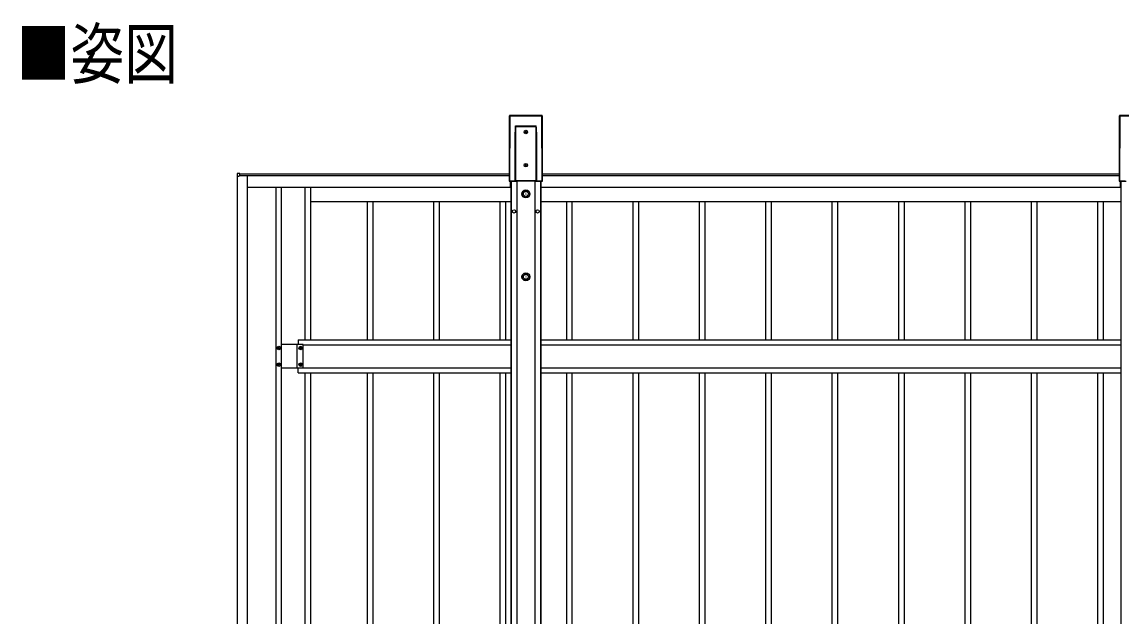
# Model space of a CAD drawing. Units: millimetres, scale not verified. Extents: x -12615 to 12615, y -8910 to 8910.
# Drawn here: x -5034 to -1724, y 725 to 2516 of the extents above; entities that cross this region are included whole.
import ezdxf
from ezdxf.enums import TextEntityAlignment as Align

# ---------------------------------------------------------------- set-up
doc = ezdxf.new("R2010")
doc.units = ezdxf.units.MM
doc.header["$LTSCALE"] = 50
doc.layers.add('0-2_USER1', color=3, linetype='Continuous')
doc.layers.add('0-6_YKK_A1', color=4, linetype='Continuous')
doc.styles.add('ＭＳ ゴシック', font='')
doc.styles.get('ＭＳ ゴシック').set_extended_font_data('MS Gothic')

msp = doc.modelspace()

# ---------------------------------------------------------------- linework, layer by layer
at = {"layer": '0-6_YKK_A1'}
for p, q in [((-3566.11, 2233.5), (-3566.74, 2036.36)), ((-3566.26, 2036.84), (-3565.63, 2233.02)), ((-3565.63, 2233.02), (-3566.11, 2233.5)), ((-3566.11, 2233.5), (-3566.11, 2233.5)), ((-3565.13, 2232.99), (-3565.76, 2036.81)), ((-3468.1, 2234), (-3565.61, 2234)), ((-3565.61, 2234), (-3565.13, 2233.52)), ((-3468.1, 2234), (-3565.61, 2234)), ((-3565.61, 2234), (-3565.61, 2234)), ((-3565.13, 2233.52), (-3468.58, 2233.52)), ((-3565.13, 2233.52), (-3565.13, 2232.99)), ((-3468.58, 2232.99), (-3565.13, 2232.99)), ((-3468.58, 2233.52), (-3468.1, 2234)), ((-3468.58, 2233.52), (-3468.58, 2232.99)), ((-3467.95, 2036.81), (-3468.58, 2232.99)), ((-3468.1, 2234), (-3468.1, 2234)), ((-3467.6, 2233.5), (-3468.08, 2233.02)), ((-3468.08, 2233.02), (-3467.45, 2036.84)), ((-3466.97, 2036.36), (-3467.6, 2233.5)), ((-3466.97, 2036.36), (-3467.6, 2233.5)), ((-3467.6, 2233.5), (-3467.6, 2233.5)), ((-1729.11, 2233.5), (-1729.74, 2036.36)), ((-1729.26, 2036.84), (-1728.63, 2233.02)), ((-1728.63, 2233.02), (-1729.11, 2233.5)), ((-1729.11, 2233.5), (-1729.11, 2233.5)), ((-1728.13, 2232.99), (-1728.76, 2036.81)), ((-1631.1, 2234), (-1728.61, 2234)), ((-1728.61, 2234), (-1728.13, 2233.52)), ((-1631.1, 2234), (-1728.61, 2234)), ((-1728.61, 2234), (-1728.61, 2234)), ((-1728.13, 2233.52), (-1631.58, 2233.52)), ((-1728.13, 2233.52), (-1728.13, 2232.99)), ((-1631.58, 2232.99), (-1728.13, 2232.99)), ((-3485.8, 2200.3), (-3547.92, 2200.3)), ((-3547.92, 2200.3), (-3547.92, 2037.37)), ((-3547.91, 2202.91), (-3485.8, 2202.91)), ((-3516.38, 2185.77), (-3516.38, 2186.73)), ((-3485.8, 2037.37), (-3485.8, 2200.3)), ((-3549.39, 2036.92), (-3548.92, 2183.7)), ((-3548.42, 2183.68), (-3548.89, 2036.9)), ((-3548.42, 2037.37), (-3548.42, 2183.68)), ((-3485.3, 2183.68), (-3485.3, 2037.37)), ((-3484.83, 2036.9), (-3485.3, 2183.68)), ((-3484.8, 2183.7), (-3484.33, 2036.92)), ((-3516.38, 2085.77), (-3516.38, 2086.73)), ((-4378.36, 2059.69), (-4385.89, 2059.23)), ((-4379.86, 2051.49), (-4379.86, 2052.69)), ((-4354.86, 2052.68), (-4379.86, 2052.68)), ((-4379.36, 2052.68), (-4379.36, 2052.99)), ((-4378.36, 2059.19), (-4378.36, 2059.69)), ((-4378.36, 2053.29), (-4378.36, 2059.19)), ((-4378.36, 2058.18), (-3566.67, 2058.18)), ((-4378.36, 2053.18), (-3566.69, 2053.18)), ((-4376.36, 2053.15), (-3566.69, 2053.15)), ((-4376.36, 2053.15), (-4376.36, 2052.68)), ((-4354.86, -1024.24), (-4354.86, 2052.68)), ((-3467.04, 2058.18), (-1729.67, 2058.18)), ((-3467.03, 2053.18), (-1729.69, 2053.18)), ((-3467.03, 2053.15), (-1729.69, 2053.15)), ((-4385.89, 2051.49), (-4380.18, 2051.49)), ((-4384.86, -1057.54), (-4384.86, 2051.49)), ((-4380.18, 2051.49), (-4379.86, 2051.49)), ((-3566.74, 2036.36), (-3566.74, 2036.36)), ((-3565.76, 2036.34), (-3566.24, 2035.86)), ((-3566.24, 2035.86), (-3545.49, 2035.86)), ((-3566.24, 2035.86), (-3545.49, 2035.86)), ((-3566.24, 2035.86), (-3566.24, 2035.86)), ((-3565.76, 2036.81), (-3549.38, 2036.81)), ((-3565.76, 2036.81), (-3565.76, 2036.34)), ((-3548.45, 2036.34), (-3565.76, 2036.34)), ((-3562.86, 2018.18), (-3562.86, 2035.86)), ((-3562.86, 2018.18), (-3562.86, 2035.86)), ((-3562.86, 2033.18), (-3561.86, 2033.18)), ((-3561.86, 2035.86), (-3561.86, -657.26)), ((-3560.66, 2035.86), (-3560.66, -657.26)), ((-3548.89, 2036.9), (-3548.42, 2037.37)), ((-3547.92, 2036.87), (-3548.45, 2036.34)), ((-3547.92, 2037.37), (-3485.8, 2037.37)), ((-3547.92, 2037.37), (-3547.92, 2036.87)), ((-3485.8, 2036.87), (-3547.92, 2036.87)), ((-3545.49, 2035.86), (-3545.23, 2036.74)), ((-3545.23, 2036.74), (-3488.36, 2036.74)), ((-3544.36, 2036.74), (-3544.36, -539.09)), ((-3489.36, 2036.74), (-3489.36, -539.09)), ((-3488.36, 2036.74), (-3488.11, 2035.86)), ((-3488.11, 2035.86), (-3467.47, 2035.86)), ((-3488.1, 2035.86), (-3467.47, 2035.86)), ((-3485.8, 2037.37), (-3485.8, 2036.87)), ((-3485.27, 2036.34), (-3485.8, 2036.87)), ((-3485.3, 2037.37), (-3484.83, 2036.9)), ((-3467.95, 2036.34), (-3485.27, 2036.34)), ((-3484.33, 2036.81), (-3467.95, 2036.81)), ((-3473.06, 2035.86), (-3473.06, -657.26)), ((-3471.86, 2035.86), (-3471.86, -657.26)), ((-3471.86, 2033.18), (-3470.86, 2033.18)), ((-3470.86, 2018.18), (-3470.86, 2035.86)), ((-3470.86, 2018.18), (-3470.86, 2035.86)), ((-3467.95, 2036.34), (-3467.95, 2036.81)), ((-3467.47, 2035.86), (-3467.95, 2036.34)), ((-3467.47, 2035.86), (-3467.47, 2035.86)), ((-3467.45, 2036.84), (-3466.97, 2036.36)), ((-3466.97, 2036.36), (-3466.97, 2036.36)), ((-1729.74, 2036.36), (-1729.74, 2036.36)), ((-1728.76, 2036.34), (-1729.24, 2035.86)), ((-1729.24, 2035.86), (-1708.49, 2035.86)), ((-1729.24, 2035.86), (-1708.49, 2035.86)), ((-1729.24, 2035.86), (-1729.24, 2035.86)), ((-1728.76, 2036.81), (-1712.38, 2036.81)), ((-1728.76, 2036.81), (-1728.76, 2036.34)), ((-1711.45, 2036.34), (-1728.76, 2036.34)), ((-1725.86, 2018.18), (-1725.86, 2035.86)), ((-1725.86, 2018.18), (-1725.86, 2035.86)), ((-1725.86, 2033.18), (-1724.86, 2033.18)), ((-1724.86, 2035.86), (-1724.86, -657.26)), ((-4354.86, 2018.18), (-3562.86, 2018.18)), ((-4269.86, 2018.18), (-4269.86, -1024.24)), ((-4253.86, 2018.18), (-4253.86, -1024.24)), ((-4182.86, 2018.18), (-4182.86, 1558.18)), ((-4165.86, 2018.18), (-4165.86, 1558.18)), ((-3470.86, 2018.18), (-1724.86, 2018.18)), ((-4165.86, 1975.18), (-3978.76, 1975.18)), ((-3993.86, 1558.18), (-3993.86, 1975.18)), ((-3993.86, 1975.18), (-3778.76, 1975.18)), ((-3976.86, 1558.18), (-3976.86, 1975.18)), ((-3793.86, 1558.18), (-3793.86, 1975.18)), ((-3793.86, 1975.18), (-3578.76, 1975.18)), ((-3776.86, 1558.18), (-3776.86, 1975.18)), ((-3593.86, 1558.18), (-3593.86, 1975.18)), ((-3593.86, 1975.18), (-3561.86, 1975.18)), ((-3576.86, 1558.18), (-3576.86, 1975.18)), ((-3471.86, 1975.18), (-3378.76, 1975.18)), ((-3393.86, 1558.18), (-3393.86, 1975.18)), ((-3393.86, 1975.18), (-3178.76, 1975.18)), ((-3376.86, 1558.18), (-3376.86, 1975.18)), ((-3193.86, 1558.18), (-3193.86, 1975.18)), ((-3193.86, 1975.18), (-2978.76, 1975.18)), ((-3176.86, 1558.18), (-3176.86, 1975.18)), ((-2993.86, 1558.18), (-2993.86, 1975.18)), ((-2993.86, 1975.18), (-2778.76, 1975.18)), ((-2976.86, 1558.18), (-2976.86, 1975.18)), ((-2793.86, 1558.18), (-2793.86, 1975.18)), ((-2793.86, 1975.18), (-2578.76, 1975.18)), ((-2776.86, 1558.18), (-2776.86, 1975.18)), ((-2593.86, 1558.18), (-2593.86, 1975.18)), ((-2593.86, 1975.18), (-2378.76, 1975.18)), ((-2576.86, 1558.18), (-2576.86, 1975.18)), ((-2393.86, 1558.18), (-2393.86, 1975.18)), ((-2393.86, 1975.18), (-2178.76, 1975.18)), ((-2376.86, 1558.18), (-2376.86, 1975.18)), ((-2193.86, 1558.18), (-2193.86, 1975.18)), ((-2193.86, 1975.18), (-1978.76, 1975.18)), ((-2176.86, 1558.18), (-2176.86, 1975.18)), ((-1993.86, 1558.18), (-1993.86, 1975.18)), ((-1993.86, 1975.18), (-1778.76, 1975.18)), ((-1976.86, 1558.18), (-1976.86, 1975.18)), ((-1793.86, 1558.18), (-1793.86, 1975.18)), ((-1793.86, 1975.18), (-1724.86, 1975.18)), ((-1776.86, 1558.18), (-1776.86, 1975.18)), ((-4202.86, 1558.18), (-4202.86, 1543.68)), ((-4202.86, 1558.18), (-3561.86, 1558.18)), ((-3471.86, 1558.18), (-1724.86, 1558.18)), ((-4261.34, 1534.62), (-4261.34, 1535.58)), ((-4187.86, 1543.68), (-4253.86, 1543.68)), ((-4187.86, 1543.68), (-4253.86, 1543.68)), ((-4205.36, 1472.68), (-4205.36, 1543.68)), ((-4205.36, 1472.68), (-4205.36, 1543.68)), ((-4195.34, 1534.62), (-4195.34, 1535.58)), ((-4187.86, 1472.68), (-4187.86, 1543.68)), ((-4187.86, 1472.68), (-4187.86, 1543.68)), ((-4187.86, 1543.18), (-3561.86, 1543.18)), ((-3471.86, 1543.18), (-1724.86, 1543.18)), ((-4261.34, 1484.62), (-4261.34, 1485.58)), ((-4187.86, 1472.68), (-4253.86, 1472.68)), ((-4187.86, 1472.68), (-4253.86, 1472.68)), ((-4202.86, 1458.18), (-4202.86, 1472.68)), ((-4202.86, 1458.18), (-3561.86, 1458.18)), ((-4195.34, 1484.62), (-4195.34, 1485.58)), ((-4187.86, 1473.18), (-3561.86, 1473.18)), ((-4182.86, 1458.18), (-4182.86, -464.24)), ((-4165.86, 1458.18), (-4165.86, -464.24)), ((-3993.86, -464.24), (-3993.86, 1458.18)), ((-3976.86, -464.24), (-3976.86, 1458.18)), ((-3793.86, -464.24), (-3793.86, 1458.18)), ((-3776.86, -464.24), (-3776.86, 1458.18)), ((-3593.86, -464.24), (-3593.86, 1458.18)), ((-3576.86, -464.24), (-3576.86, 1458.18)), ((-3471.86, 1473.18), (-1724.86, 1473.18)), ((-3471.86, 1458.18), (-1724.86, 1458.18)), ((-3393.86, -464.24), (-3393.86, 1458.18)), ((-3376.86, -464.24), (-3376.86, 1458.18)), ((-3193.86, -464.24), (-3193.86, 1458.18)), ((-3176.86, -464.24), (-3176.86, 1458.18)), ((-2993.86, -464.24), (-2993.86, 1458.18)), ((-2976.86, -464.24), (-2976.86, 1458.18)), ((-2793.86, -464.24), (-2793.86, 1458.18)), ((-2776.86, -464.24), (-2776.86, 1458.18)), ((-2593.86, -464.24), (-2593.86, 1458.18)), ((-2576.86, -464.24), (-2576.86, 1458.18)), ((-2393.86, -464.24), (-2393.86, 1458.18)), ((-2376.86, -464.24), (-2376.86, 1458.18)), ((-2193.86, -464.24), (-2193.86, 1458.18)), ((-2176.86, -464.24), (-2176.86, 1458.18)), ((-1993.86, -464.24), (-1993.86, 1458.18)), ((-1976.86, -464.24), (-1976.86, 1458.18)), ((-1793.86, -464.24), (-1793.86, 1458.18)), ((-1776.86, -464.24), (-1776.86, 1458.18))]:
    msp.add_line(p, q, dxfattribs=at)
for points in [[(-3566.11, 2233.5), (-3566.74, 2036.36), (-3566.26, 2036.84)], [(-1729.11, 2233.5), (-1729.74, 2036.36), (-1729.26, 2036.84)], [(-3548.28, 2200.32), (-3548, 2202.3), (-3547.92, 2202.87), (-3547.91, 2202.91)], [(-3547.92, 2200.3), (-3547.94, 2200.3), (-3547.96, 2200.3), (-3547.99, 2200.3), (-3548.01, 2200.3), (-3548.03, 2200.3), (-3548.06, 2200.3), (-3548.08, 2200.3), (-3548.1, 2200.3)], [(-3518.3, 2184.81), (-3519.26, 2184.81), (-3519.26, 2183.85), (-3518.3, 2183.85)], [(-3516.38, 2186.73), (-3517.34, 2186.73), (-3517.34, 2185.77)], [(-3515.42, 2183.85), (-3514.46, 2183.85), (-3514.46, 2184.81), (-3515.42, 2184.81)], [(-3485.62, 2200.3), (-3485.76, 2202.29), (-3485.8, 2202.87), (-3485.8, 2202.91)], [(-3485.8, 2200.3), (-3485.77, 2200.3), (-3485.75, 2200.3), (-3485.73, 2200.3), (-3485.71, 2200.3), (-3485.68, 2200.3), (-3485.66, 2200.3), (-3485.64, 2200.3), (-3485.62, 2200.3)], [(-3517.34, 2182.89), (-3517.34, 2181.93), (-3516.38, 2181.93), (-3516.38, 2182.89)], [(-3516.38, 2086.73), (-3517.34, 2086.73), (-3517.34, 2085.77)], [(-4386.36, 2058.73), (-4386.36, 2051.49), (-4385.89, 2051.49)], [(-4379.56, 2052.99), (-4378.36, 2052.99), (-4378.36, 2053.29)], [(-3518.3, 2084.81), (-3519.26, 2084.81), (-3519.26, 2083.85), (-3518.3, 2083.85)], [(-3517.34, 2082.89), (-3517.34, 2081.93), (-3516.38, 2081.93), (-3516.38, 2082.89)], [(-3515.42, 2083.85), (-3514.46, 2083.85), (-3514.46, 2084.81), (-3515.42, 2084.81)], [(-3547.92, 2037.37), (-3548.01, 2037.37), (-3548.1, 2037.37), (-3548.19, 2037.37), (-3548.26, 2037.37), (-3548.32, 2037.37), (-3548.37, 2037.37), (-3548.4, 2037.37), (-3548.42, 2037.37)], [(-3485.8, 2037.37), (-3485.7, 2037.37), (-3485.61, 2037.37), (-3485.53, 2037.37), (-3485.46, 2037.37), (-3485.39, 2037.37), (-3485.35, 2037.37), (-3485.31, 2037.37), (-3485.3, 2037.37)], [(-4262.3, 1532.7), (-4263.26, 1532.7), (-4263.26, 1533.66), (-4262.3, 1533.66)], [(-4261.34, 1535.58), (-4260.38, 1535.58), (-4260.38, 1534.62)], [(-4260.38, 1531.74), (-4260.38, 1530.78), (-4261.34, 1530.78), (-4261.34, 1531.74)], [(-4259.42, 1533.66), (-4258.46, 1533.66), (-4258.46, 1532.7), (-4259.42, 1532.7)], [(-4196.3, 1532.7), (-4197.26, 1532.7), (-4197.26, 1533.66), (-4196.3, 1533.66)], [(-4195.34, 1535.58), (-4194.38, 1535.58), (-4194.38, 1534.62)], [(-4194.38, 1531.74), (-4194.38, 1530.78), (-4195.34, 1530.78), (-4195.34, 1531.74)], [(-4193.42, 1533.66), (-4192.46, 1533.66), (-4192.46, 1532.7), (-4193.42, 1532.7)], [(-4262.3, 1482.7), (-4263.26, 1482.7), (-4263.26, 1483.66), (-4262.3, 1483.66)], [(-4261.34, 1485.58), (-4260.38, 1485.58), (-4260.38, 1484.62)], [(-4260.38, 1481.74), (-4260.38, 1480.78), (-4261.34, 1480.78), (-4261.34, 1481.74)], [(-4259.42, 1483.66), (-4258.46, 1483.66), (-4258.46, 1482.7), (-4259.42, 1482.7)], [(-4196.3, 1482.7), (-4197.26, 1482.7), (-4197.26, 1483.66), (-4196.3, 1483.66)], [(-4195.34, 1485.58), (-4194.38, 1485.58), (-4194.38, 1484.62)], [(-4194.38, 1481.74), (-4194.38, 1480.78), (-4195.34, 1480.78), (-4195.34, 1481.74)], [(-4193.42, 1483.66), (-4192.46, 1483.66), (-4192.46, 1482.7), (-4193.42, 1482.7)]]:
    msp.add_lwpolyline(points, dxfattribs=at)
for centre, radius in [((-3516.86, 2184.33), 5.3), ((-3516.86, 2084.33), 5.3), ((-3516.8, 1997.83), 12), ((-3516.8, 1997.83), 10.88), ((-3516.8, 1997.83), 7.48), ((-3516.8, 1997.83), 0.5), ((-3552.36, 1945.18), 5), ((-3481.36, 1945.18), 5), ((-3516.8, 1747.83), 12), ((-3516.8, 1747.83), 10.88), ((-3516.8, 1747.83), 7.48), ((-3516.8, 1747.83), 0.5), ((-4260.86, 1533.18), 5.3), ((-4194.86, 1533.18), 5.3), ((-4260.86, 1483.18), 5.3), ((-4194.86, 1483.18), 5.3)]:
    msp.add_circle(centre, radius, dxfattribs=at)
for centre, radius, start, end in [((-3565.61, 2233.5), 0.5, 90, 179.81634), ((-3565.61, 2233.5), 0.501, 90.24971, 179.75029), ((-3565.13, 2233.02), 0.501, 90.24971, 179.75029), ((-3565.24, 2235.75), 2.76, 261.80183, 272.1952), ((-3468.48, 2235.75), 2.76, 267.8048, 278.19817), ((-3468.58, 2233.02), 0.501, 0.24971, 89.75029), ((-3468.11, 2233.5), 0.501, 0.24971, 89.75029), ((-3468.1, 2233.5), 0.5, 0.18366, 90), ((-1728.61, 2233.5), 0.5, 90, 179.81634), ((-1728.61, 2233.5), 0.501, 90.24971, 179.75029), ((-1728.13, 2233.02), 0.501, 90.24971, 179.75029), ((-1728.24, 2235.75), 2.76, 261.80183, 272.1952), ((-3549.49, 2191.32), 9.09, 81.20266, 82.35702), ((-3106.54, 2170.33), 442.57, 175.77814, 176.1178), ((-3518.3, 2185.77), 0.96, 270, 0), ((-3515.42, 2185.77), 0.96, 180, 270), ((-3784.53, 2159.33), 301.89, 7.80423, 8.30085), ((-3484.23, 2191.32), 9.09, 97.64298, 98.79734), ((-3548.81, 2180.95), 2.76, 81.80183, 92.1952), ((-3518.3, 2182.89), 0.96, 0, 90), ((-3515.42, 2182.89), 0.96, 90, 180), ((-3484.91, 2180.95), 2.76, 87.8048, 98.19817), ((-3518.3, 2085.77), 0.96, 270, 0), ((-3515.42, 2085.77), 0.96, 180, 270), ((-4385.86, 2058.73), 0.5, 93.5, 180), ((-4379.56, 2052.69), 0.3, 90, 180), ((-3518.3, 2082.89), 0.96, 0, 90), ((-3515.42, 2082.89), 0.96, 90, 180), ((-3566.24, 2036.36), 0.5, 179.81634, 270), ((-3566.24, 2036.36), 0.501, 180.24971, 269.75029), ((-3565.87, 2039.57), 2.76, 261.80183, 272.1952), ((-3565.76, 2036.84), 0.501, 180.24971, 269.75029), ((-3549.28, 2034.16), 2.76, 81.80183, 92.1952), ((-3548.97, 2034.05), 2.79, 88.18282, 98.39155), ((-3547.92, 2037.37), 0.501, 180.24971, 269.75029), ((-3485.8, 2037.37), 0.501, 270.24971, 359.75029), ((-3484.74, 2034.05), 2.79, 81.60845, 91.81718), ((-3484.43, 2034.16), 2.76, 87.8048, 98.19817), ((-3467.85, 2039.57), 2.76, 267.8048, 278.19817), ((-3467.96, 2036.84), 0.501, 270.24971, 359.75029), ((-3467.47, 2036.36), 0.5, 270, 0.18366), ((-3467.47, 2036.36), 0.501, 270.24971, 359.75029), ((-1729.24, 2036.36), 0.5, 179.81634, 270), ((-1729.24, 2036.36), 0.501, 180.24971, 269.75029), ((-1728.87, 2039.57), 2.76, 261.80183, 272.1952), ((-1728.76, 2036.84), 0.501, 180.24971, 269.75029), ((-4262.3, 1534.62), 0.96, 270, 0), ((-4262.3, 1531.74), 0.96, 0, 90), ((-4259.42, 1534.62), 0.96, 180, 270), ((-4259.42, 1531.74), 0.96, 90, 180), ((-4196.3, 1534.62), 0.96, 270, 0), ((-4196.3, 1531.74), 0.96, 0, 90), ((-4193.42, 1534.62), 0.96, 180, 270), ((-4193.42, 1531.74), 0.96, 90, 180), ((-4262.3, 1484.62), 0.96, 270, 0), ((-4262.3, 1481.74), 0.96, 0, 90), ((-4259.42, 1484.62), 0.96, 180, 270), ((-4259.42, 1481.74), 0.96, 90, 180), ((-4196.3, 1484.62), 0.96, 270, 0), ((-4196.3, 1481.74), 0.96, 0, 90), ((-4193.42, 1484.62), 0.96, 180, 270), ((-4193.42, 1481.74), 0.96, 90, 180)]:
    msp.add_arc(centre, radius, start, end, dxfattribs=at)
for centre, major_axis, ratio, start_param, end_param in [((-3547.92, 2182.54), (0, -19.08), 0.052413, 3.5123474, 4.6513024), ((-3547.92, 2182.51), (0, -19.08), 0.026207, 3.5123474, 4.6513024), ((-3544.83, 2200.3), (0, -50), 0.061774, 4.6600291, 4.7123946), ((-3488.89, 2200.3), (0, -50), 0.061774, 1.5707907, 1.6231562), ((-3485.8, 2182.51), (0, -19.08), 0.026207, 1.6318829, 2.7708379), ((-3485.8, 2182.54), (0, -19.08), 0.052413, 1.6318829, 2.7708379), ((-3548.38, 2036.93), (-0.543, -0.848), 0.992387, 5.2824884, 5.3922079), ((-3548.45, 2036.84), (0.941, -0.042), 0.529688, 3.2789358, 4.7362857), ((-3548.45, 2036.84), (0.185, -0.478), 0.839234, 4.3937254, 5.8510754), ((-3548.38, 2036.9), (-0.293, -0.417), 0.981557, 5.3232786, 5.4329981), ((-3485.27, 2036.84), (-0.185, -0.478), 0.839234, 0.4321099, 1.8894599), ((-3485.27, 2036.84), (0.941, 0.042), 0.529688, 4.6884922, 6.1458421), ((-3485.33, 2036.9), (0.293, -0.417), 0.981557, 0.8501872, 0.9599067), ((-3485.33, 2036.93), (0.543, -0.848), 0.992387, 0.8909775, 1.0006969)]:
    msp.add_ellipse(centre, major_axis=major_axis, ratio=ratio, start_param=start_param, end_param=end_param, dxfattribs=at)

# ---------------------------------------------------------------- texts
at = {"layer": '0-2_USER1', "style": 'ＭＳ ゴシック', "width": 0.8}
msp.add_text('■姿図', height=148.5, dxfattribs=at).set_placement((-5050.6, 2301.5), align=Align.BOTTOM_LEFT)

doc.saveas('drawing.dxf')
